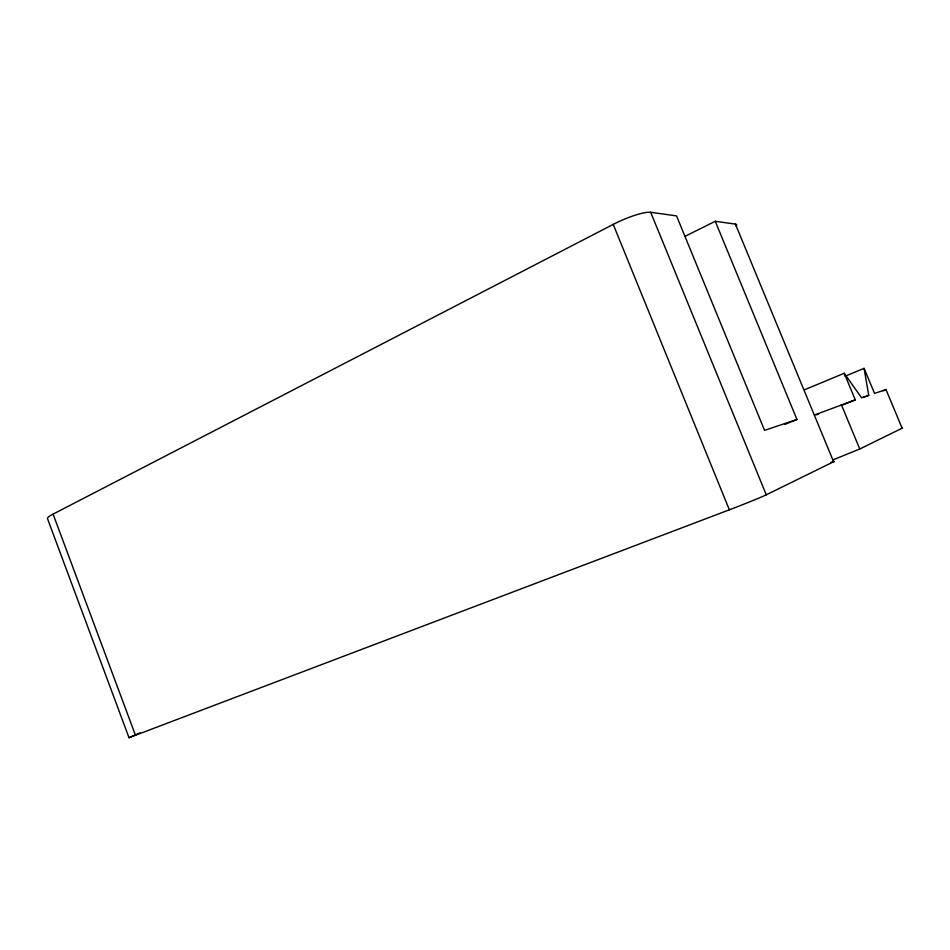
<?xml version="1.0" encoding="UTF-8"?>
<svg xmlns="http://www.w3.org/2000/svg" width="950" height="950" viewBox="0 0 950 950"><rect width="100%" height="100%" fill="white"/><g stroke="black" fill="none" stroke-linecap="round" stroke-linejoin="round"><path stroke-width="1.43" d="M832.972 459.871L859.762 449.017L902.5 428.011L901.479 428.308M684.784 236.443L715.255 221.291L796.955 419.473L764.56 430.362L676.554 215.888L650.691 212.289A30.471 5.926 -23.4 0 0 613.225 224.39L53.093 514.116A24.284 3.396 -19.1 0 0 47.5 518.641L129.01 737.711L729.363 509.817A30.911 0.831 -21.4 0 0 766.27 494.819L834.397 461.356L830.953 462.389M129.01 737.711L140.006 732.842M818.081 414.343L818.663 414.046L816.418 414.817M883.203 390.842L886.398 389.441L874.523 393.383L864.084 368.351L845.025 376.236M804.781 389.666L844.229 373.279L861.543 397.753L868.751 395.331L864.084 368.351M784.7 424.436L796.955 419.473M841.593 405.377L855.273 399.855L844.229 373.279M863.289 397.527L868.751 395.331M814.447 415.031L855.273 399.855M715.255 221.291L735.407 224.093L833.637 461.819M885.982 389.536L902.144 428.248M841.32 404.558L859.762 449.017M650.691 212.289L766.27 494.819M613.225 224.39L729.363 509.817M53.093 514.116L135.529 735.454M735.407 224.093A26.006 4.18 -23.6 0 1 736.191 226.124"/></g></svg>
